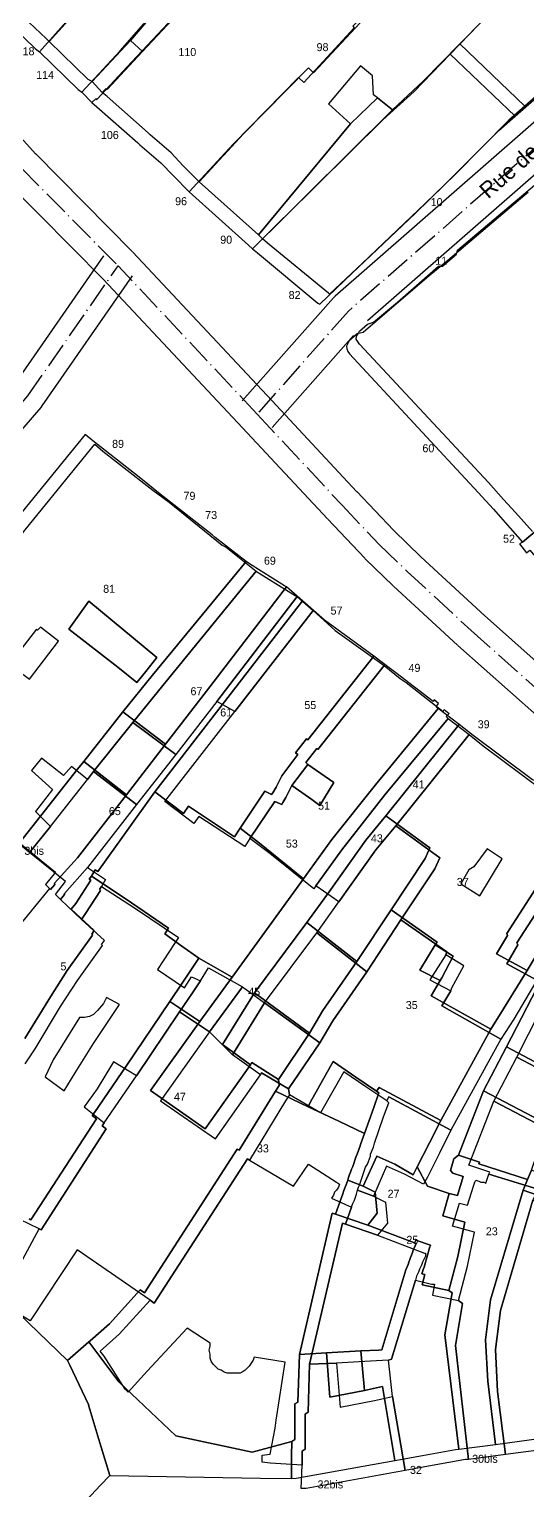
# Model space of a CAD drawing. Header units: metres. Extents: x 1927837 to 1928448, y 4266568 to 4267119.
# Drawn here: x 1927973 to 1928022.8, y 4266736.4 to 4266882.5 of the extents above; entities that cross this region are included whole.
import ezdxf
from ezdxf.enums import TextEntityAlignment as Align

# ---------------------------------------------------------------- set-up
doc = ezdxf.new("R2010")
doc.units = ezdxf.units.M
doc.linetypes.add('DASHDOT', pattern=[3.556, 2.54, -0.508, 0, -0.508])
for name, color, linetype in [('BAT_BATI', 8, 'CONTINUOUS'), ('CAD_LIMITE', 94, 'CONTINUOUS'), ('TXT_ADRESSE', 8, 'CONTINUOUS'), ('TXT_VOIE', 7, 'CONTINUOUS'), ('VOI_AXE', 1, 'DASHDOT'), ('VOI_BORDURE', 7, 'CONTINUOUS')]:
    doc.layers.add(name, color=color, linetype=linetype)

msp = doc.modelspace()

# ---------------------------------------------------------------- linework, layer by layer
at = {"layer": 'BAT_BATI'}
for points in [[(1927974.68, 4266881.61), (1927971.28, 4266884.82), (1927970.68, 4266885.32), (1927975.49, 4266890.62), (1927978.69, 4266894.02), (1927983.6, 4266899.92), (1927985.41, 4266902.42), (1927987.51, 4266905.02), (1927991.81, 4266901.21), (1927991.21, 4266900.21), (1927989.91, 4266898.31), (1927982.99, 4266890.21), (1927974.98, 4266881.31)], [(1927978.88, 4266877.5), (1927974.98, 4266881.31), (1927982.99, 4266890.21), (1927989.91, 4266898.31), (1927991.21, 4266900.21), (1927996.51, 4266895.8), (1927995.81, 4266895.1), (1927990.3, 4266889.1), (1927985.39, 4266884.1), (1927983.09, 4266881.4), (1927979.28, 4266877.3)], [(1928016.01, 4266881.07), (1928020.82, 4266885.97), (1928020.42, 4266886.37), (1928021.22, 4266887.47), (1928021.52, 4266887.67), (1928021.72, 4266887.97), (1928022.02, 4266888.07), (1928022.22, 4266888.17), (1928022.52, 4266888.27), (1928021.32, 4266890.17), (1928021.02, 4266890.57), (1928019.42, 4266892.58), (1928024.73, 4266896.27), (1928034.03, 4266884.36), (1928032.43, 4266883.26), (1928029.92, 4266881.26), (1928029.22, 4266880.76), (1928022.51, 4266874.86)], [(1928016.22, 4266890.48), (1928020.42, 4266886.37), (1928020.82, 4266885.97), (1928016.01, 4266881.07), (1928012.4, 4266877.37), (1928009.3, 4266874.47), (1928007.8, 4266875.68), (1928007.4, 4266875.98), (1928007.3, 4266877.88), (1928006.1, 4266878.88), (1928002.9, 4266875.08), (1928005.09, 4266873.08), (1927995.88, 4266861.98), (1927989.98, 4266867.29), (1927994.39, 4266872.09), (1928000.9, 4266878.68), (1928001.4, 4266878.18), (1928006.51, 4266883.68), (1928006.31, 4266883.88), (1928006.81, 4266884.28), (1928007.01, 4266884.58), (1928009.21, 4266886.98), (1928011.82, 4266889.48), (1928014.22, 4266892.38)], [(1927979.28, 4266877.3), (1927983.09, 4266881.4), (1927984.29, 4266880.3), (1927980.78, 4266876.5), (1927980.68, 4266876.6), (1927980.28, 4266876.2)], [(1928002.88, 4266856.16), (1927996.78, 4266861.17), (1927996.28, 4266861.58), (1928009.3, 4266874.47), (1928012.4, 4266877.37), (1928016.01, 4266881.07), (1928022.51, 4266874.86), (1928020.91, 4266873.46), (1928015.5, 4266867.96), (1928012.59, 4266865.16), (1928006.28, 4266859.16), (1928002.98, 4266856.06)], [(1928005.09, 4266873.08), (1928007.8, 4266875.68), (1928009.3, 4266874.47), (1927996.28, 4266861.58), (1927995.88, 4266861.98)], [(1927995.95, 4266828.15), (1927999.55, 4266825.94), (1927999.75, 4266825.84), (1927991.73, 4266815.34), (1927987.62, 4266810.04), (1927983.32, 4266813.25), (1927986.33, 4266816.95), (1927995.65, 4266828.35)], [(1927985.73, 4266819.75), (1927978.93, 4266825.36), (1927976.93, 4266822.56), (1927981.83, 4266818.76), (1927983.73, 4266817.25), (1927984.63, 4266818.35)], [(1927985.73, 4266819.75), (1927984.63, 4266818.35), (1927983.73, 4266817.25), (1927981.83, 4266818.76), (1927976.93, 4266822.56), (1927978.93, 4266825.36)], [(1928001.35, 4266824.44), (1927993.53, 4266814.34), (1927991.73, 4266815.34), (1927999.75, 4266825.84)], [(1928003.55, 4266822.44), (1928008.45, 4266818.93), (1928001.83, 4266810.53), (1928001.73, 4266810.63), (1928000.63, 4266809.23), (1928000.83, 4266809.03), (1927999.23, 4266806.93), (1927998.63, 4266805.73), (1927998.33, 4266805.23), (1927998.23, 4266805.03), (1927997.53, 4266805.33), (1927995.02, 4266801.63), (1927994.52, 4266800.83), (1927989.92, 4266803.84), (1927989.42, 4266803.14), (1927986.52, 4266805.34), (1927993.53, 4266814.34), (1928001.35, 4266824.44)], [(1927973.02, 4266817.56), (1927975.92, 4266821.36), (1927974.12, 4266822.77), (1927973.82, 4266822.47), (1927973.72, 4266822.57), (1927971.02, 4266819.07)], [(1928010.05, 4266817.63), (1928010.65, 4266817.23), (1928014.35, 4266814.32), (1928014.45, 4266814.52), (1928014.95, 4266814.12), (1928014.65, 4266813.82), (1928014.85, 4266813.62), (1928008.53, 4266806.02), (1928004.23, 4266800.52), (1928001.62, 4266796.92), (1928001.42, 4266796.62), (1927997.02, 4266800.13), (1927995.02, 4266801.63), (1927997.53, 4266805.33), (1927998.23, 4266805.03), (1927998.33, 4266805.23), (1927998.63, 4266805.73), (1927999.23, 4266806.93), (1928001.23, 4266805.53), (1928002.03, 4266804.93), (1928003.43, 4266807.23), (1928000.83, 4266809.03), (1928000.63, 4266809.23), (1928001.73, 4266810.63), (1928001.83, 4266810.53), (1928008.45, 4266818.93)], [(1927987.62, 4266810.04), (1927983.71, 4266805.04), (1927979.41, 4266808.35), (1927983.32, 4266813.25)], [(1928016.95, 4266812.02), (1928009.63, 4266802.92), (1928007.63, 4266800.52), (1928003.92, 4266795.32), (1928001.62, 4266796.92), (1928004.23, 4266800.52), (1928008.53, 4266806.02), (1928014.85, 4266813.62)], [(1928016.42, 4266788.9), (1928014.62, 4266790), (1928014.72, 4266790.3), (1928010.12, 4266793.51), (1928013.53, 4266798.61), (1928014.03, 4266799.71), (1928009.63, 4266802.92), (1928016.95, 4266812.02), (1928018.35, 4266810.91), (1928024.25, 4266806.51), (1928024.65, 4266806.41), (1928026.35, 4266804.9), (1928026.75, 4266804.7), (1928029.35, 4266803), (1928021.73, 4266791.2), (1928021.83, 4266791), (1928020.73, 4266789.1), (1928023.73, 4266787.49), (1928021.42, 4266783.59), (1928020.12, 4266781.59), (1928014.22, 4266784.9), (1928015.12, 4266786.4), (1928015.22, 4266786.7)], [(1928003.43, 4266807.23), (1928002.03, 4266804.93), (1928001.23, 4266805.53), (1927999.23, 4266806.93), (1928000.83, 4266809.03)], [(1927983.71, 4266805.04), (1927978.8, 4266798.74), (1927976.5, 4266796.14), (1927976.5, 4266796.04), (1927976.1, 4266795.54), (1927976, 4266795.64), (1927975.6, 4266796.04), (1927976.6, 4266797.34), (1927973, 4266800.25), (1927975.11, 4266802.85), (1927978.81, 4266807.55), (1927979.41, 4266808.35)], [(1928014.03, 4266799.71), (1928013.53, 4266798.61), (1928010.12, 4266793.51), (1928006.72, 4266788.31), (1928001.72, 4266792.22), (1928003.92, 4266795.32), (1928007.63, 4266800.52), (1928009.63, 4266802.92)], [(1928020.24, 4266799.6), (1928018.74, 4266800.61), (1928017.43, 4266798.81), (1928016.93, 4266798.51), (1928016.13, 4266797.11), (1928018.03, 4266795.9)], [(1927978.8, 4266798.74), (1927980.6, 4266797.54), (1927980.2, 4266796.84), (1927980, 4266796.54), (1927980.1, 4266796.44), (1927978.6, 4266794.14), (1927978.2, 4266793.54), (1927976.1, 4266795.54), (1927976.5, 4266796.04), (1927976.5, 4266796.14)], [(1928014.72, 4266790.3), (1928014.62, 4266790), (1928013.02, 4266787.5), (1928015.12, 4266786.4), (1928014.22, 4266784.9), (1928020.12, 4266781.59), (1928015.11, 4266772.49), (1928008.91, 4266775.8), (1928008.71, 4266775.4), (1928006.61, 4266776.8), (1928004.41, 4266778.3), (1928002.1, 4266774.2), (1927999, 4266776.01), (1927998.9, 4266776.61), (1928002.01, 4266781.21), (1928003.31, 4266783.41), (1928006.72, 4266788.31), (1928010.12, 4266793.51)], [(1928006.72, 4266788.31), (1928003.31, 4266783.41), (1928002.01, 4266781.21), (1927996.51, 4266785.22), (1928001.72, 4266792.22)], [(1927994.31, 4266786.82), (1927991, 4266782.32), (1927988, 4266784.32), (1927989.3, 4266786.22), (1927990.1, 4266787.42), (1927990.9, 4266788.72)], [(1927996.51, 4266785.22), (1927993.3, 4266780.01), (1927991, 4266782.32), (1927994.31, 4266786.82)], [(1927981.99, 4266785.03), (1927980.69, 4266785.73), (1927980.39, 4266785.13), (1927979.79, 4266784.43), (1927979.39, 4266784.03), (1927978.99, 4266783.83), (1927978.49, 4266783.73), (1927977.99, 4266783.73), (1927975.38, 4266779.53), (1927974.58, 4266777.83), (1927976.48, 4266776.43), (1927977.58, 4266778.23), (1927979.39, 4266781.13)], [(1927991, 4266782.32), (1927986.09, 4266775.42), (1927991.59, 4266771.61), (1927996.1, 4266778.01), (1927996.2, 4266778.21), (1927998.9, 4266776.61), (1927999, 4266776.01), (1927998.6, 4266775.41), (1927994.99, 4266769.5), (1927994.79, 4266769.61), (1927985.47, 4266755.2), (1927985.07, 4266755.5), (1927977.77, 4266760.51), (1927973.06, 4266753.41), (1927971.76, 4266754.22), (1927969.96, 4266755.22), (1927971.86, 4266758.72), (1927973.97, 4266762.62), (1927974.17, 4266762.52), (1927980.68, 4266772.62), (1927980.28, 4266772.92), (1927980.48, 4266773.22), (1927983.69, 4266777.92), (1927988, 4266784.32)], [(1928002.01, 4266781.21), (1927998.9, 4266776.61), (1927996.2, 4266778.21), (1927996.1, 4266778.01), (1927993.3, 4266780.01), (1927996.51, 4266785.22)], [(1928027.42, 4266776.78), (1928025.72, 4266772.08), (1928019.41, 4266775.39), (1928021.72, 4266779.79)], [(1928015.11, 4266772.49), (1928014, 4266770.19), (1928012.8, 4266767.79), (1928012.4, 4266767.09), (1928010.5, 4266768.09), (1928008.7, 4266768.89), (1928007.4, 4266765.89), (1928005.8, 4266766.49), (1928005.9, 4266766.79), (1928006, 4266766.99), (1928006.3, 4266767.89), (1928006.4, 4266768.19), (1928006.5, 4266768.49), (1928006.6, 4266768.79), (1928006.8, 4266769.09), (1928007.1, 4266769.89), (1928007.1, 4266770.09), (1928007.4, 4266770.79), (1928007.5, 4266771.19), (1928008.4, 4266773.8), (1928008.91, 4266775.2), (1928008.71, 4266775.4), (1928008.91, 4266775.8)], [(1928025.72, 4266772.08), (1928024.21, 4266767.48), (1928023.81, 4266766.58), (1928018.91, 4266768.08), (1928019.01, 4266768.28), (1928016.91, 4266768.98), (1928019.41, 4266775.39)], [(1927994.99, 4266769.5), (1927999.39, 4266766.9), (1928000.89, 4266769.1), (1928003.69, 4266767.3), (1928003.99, 4266767.09), (1928003.89, 4266766.79), (1928003.69, 4266766.49), (1928003.49, 4266766.29), (1928003.39, 4266765.99), (1928003.19, 4266765.69), (1928005.19, 4266764.79), (1928004.59, 4266763.09), (1928004.29, 4266763.19), (1928000.98, 4266749.08), (1928000.87, 4266744.28), (1928000.57, 4266744.08), (1928000.57, 4266740.58), (1928000.27, 4266740.38), (1928000.26, 4266738.98), (1927997.06, 4266739.18), (1927996.26, 4266739.28), (1927996.26, 4266739.98), (1927997.06, 4266740.08), (1927997.57, 4266742.68), (1927997.67, 4266743.48), (1927998.57, 4266749.29), (1927995.47, 4266749.79), (1927995.37, 4266749.49), (1927995.17, 4266749.19), (1927994.97, 4266748.89), (1927994.77, 4266748.69), (1927994.57, 4266748.49), (1927994.27, 4266748.29), (1927994.07, 4266748.19), (1927993.77, 4266748.19), (1927993.57, 4266748.19), (1927993.17, 4266748.19), (1927992.77, 4266748.19), (1927992.47, 4266748.29), (1927992.17, 4266748.49), (1927991.87, 4266748.59), (1927991.57, 4266748.89), (1927991.37, 4266749.09), (1927991.17, 4266749.39), (1927991.07, 4266749.69), (1927991.07, 4266750.09), (1927990.97, 4266750.49), (1927991.07, 4266750.89), (1927991.07, 4266751.19), (1927988.77, 4266752.7), (1927984.76, 4266748.4), (1927982.86, 4266746.3), (1927982.56, 4266746.6), (1927980.46, 4266749.9), (1927980.06, 4266750.4), (1927981.96, 4266752.1), (1927985.07, 4266755.5), (1927985.47, 4266755.2), (1927994.79, 4266769.61)], [(1928017.91, 4266767.38), (1928018.11, 4266767.28), (1928018.41, 4266767.28), (1928018.61, 4266767.18), (1928018.91, 4266768.08), (1928023.81, 4266766.58), (1928023.31, 4266765.48), (1928020.09, 4266754.47), (1928019.59, 4266750.57), (1928019.79, 4266746.36), (1928020.58, 4266740.06), (1928016.88, 4266739.56), (1928015.59, 4266750.97), (1928016.29, 4266755.17), (1928015.89, 4266755.47), (1928016.8, 4266758.88), (1928017.5, 4266762.28), (1928015.3, 4266762.88), (1928016, 4266765.18), (1928016.8, 4266764.98), (1928017.4, 4266766.88), (1928017.51, 4266767.28), (1928017.61, 4266767.48)], [(1928007.4, 4266765.89), (1928008.6, 4266765.29), (1928008.79, 4266763.19), (1928007.79, 4266761.99), (1928004.59, 4266763.09), (1928005.19, 4266764.79), (1928005.29, 4266765.09), (1928005.49, 4266765.49), (1928005.59, 4266765.79), (1928005.69, 4266766.09), (1928005.8, 4266766.49)], [(1928026.21, 4266764.47), (1928029.71, 4266763.27), (1928030.61, 4266762.97), (1928032.21, 4266762.16), (1928032.91, 4266763.56), (1928032.41, 4266763.87), (1928032.71, 4266764.47), (1928033.61, 4266764.16), (1928035.22, 4266763.36), (1928027.9, 4266751.16), (1928028.3, 4266751.06), (1928027.79, 4266746.96), (1928027.99, 4266743.25), (1928028.19, 4266741.15), (1928026.49, 4266740.95), (1928025.19, 4266740.65), (1928020.58, 4266740.06), (1928019.79, 4266746.36), (1928019.59, 4266750.57), (1928020.09, 4266754.47), (1928023.31, 4266765.48)], [(1928004.59, 4266763.09), (1928007.79, 4266761.99), (1928012.49, 4266760.18), (1928012.59, 4266760.18), (1928012.59, 4266759.88), (1928012.49, 4266759.68), (1928012.39, 4266759.48), (1928012.29, 4266759.28), (1928012.19, 4266758.98), (1928012.09, 4266758.78), (1928011.99, 4266758.58), (1928011.89, 4266758.28), (1928011.79, 4266758.08), (1928011.69, 4266757.88), (1928011.59, 4266757.48), (1928009.18, 4266749.58), (1928008.88, 4266749.48), (1928007.08, 4266749.38), (1928003.68, 4266749.18), (1928000.98, 4266749.08), (1928004.29, 4266763.19)], [(1928013.19, 4266757.08), (1928013.49, 4266757.08), (1928013.29, 4266755.98), (1928015.89, 4266755.47), (1928016.29, 4266755.17), (1928015.59, 4266750.97), (1928016.88, 4266739.56), (1928016.58, 4266739.56), (1928013.27, 4266738.96), (1928010.57, 4266738.47), (1928009.28, 4266745.87), (1928008.88, 4266749.48), (1928009.18, 4266749.58), (1928011.59, 4266757.48)], [(1928003.68, 4266749.18), (1928004.07, 4266744.78), (1928007.48, 4266745.47), (1928009.28, 4266745.87), (1928010.57, 4266738.47), (1928000.66, 4266736.67), (1928000.16, 4266736.67), (1928000.26, 4266738.98), (1928000.27, 4266740.38), (1928000.57, 4266740.58), (1928000.57, 4266744.08), (1928000.87, 4266744.28), (1928000.98, 4266749.08)]]:
    msp.add_lwpolyline(points, close=True, dxfattribs=at)
for points in [[(1928006.51, 4266883.68), (1928001.4, 4266878.18), (1928000.9, 4266878.68), (1927994.39, 4266872.09), (1927989.98, 4266867.29), (1927988.38, 4266868.89), (1927987.18, 4266870.19), (1927985.08, 4266871.99), (1927984.88, 4266872.19), (1927980.78, 4266875.8), (1927980.28, 4266876.2), (1927980.68, 4266876.6), (1927980.78, 4266876.5), (1927984.29, 4266880.3), (1927998.71, 4266895.7)], [(1928023.27, 4266832.33), (1928021.57, 4266834.23), (1928020.37, 4266835.53), (1928018.87, 4266837.24), (1928005.98, 4266851.06), (1928005.78, 4266851.36), (1928005.67, 4266851.56), (1928005.68, 4266851.86), (1928005.88, 4266852.16), (1928005.98, 4266852.36), (1928006.78, 4266853.06), (1928007.38, 4266853.26), (1928009.78, 4266855.26), (1928013.89, 4266858.86), (1928014.29, 4266858.86), (1928015.69, 4266860.06), (1928015.79, 4266860.46), (1928023.5, 4266866.95)], [(1927964.72, 4266822.87), (1927979.54, 4266841.07), (1927980.35, 4266840.37), (1927984.45, 4266837.17), (1927985.34, 4266836.47), (1927986.95, 4266835.26), (1927992.25, 4266830.95), (1927992.65, 4266830.75), (1927995.65, 4266828.35), (1927986.33, 4266816.95), (1927983.32, 4266813.25), (1927979.41, 4266808.35), (1927978.81, 4266807.55), (1927977.21, 4266808.85), (1927976.41, 4266807.95), (1927974.21, 4266809.66), (1927973.21, 4266808.45), (1927975.31, 4266806.55), (1927973.61, 4266804.35), (1927975.11, 4266802.85), (1927973, 4266800.25), (1927962.2, 4266808.97)], [(1928023.73, 4266787.49), (1928020.73, 4266789.1), (1928021.83, 4266791), (1928021.73, 4266791.2), (1928029.35, 4266803)], [(1927972.58, 4266779.13), (1927973.58, 4266780.63), (1927976.09, 4266784.83), (1927977.79, 4266787.43), (1927980.3, 4266790.93), (1927980.2, 4266791.04), (1927980.5, 4266791.44), (1927978.2, 4266793.54), (1927978.6, 4266794.14), (1927980.1, 4266796.44), (1927980, 4266796.54), (1927980.2, 4266796.84), (1927983.6, 4266794.63), (1927987.91, 4266791.73), (1927987.5, 4266791.13), (1927985.8, 4266788.53), (1927988.5, 4266786.72), (1927989.2, 4266787.82), (1927990.1, 4266787.42), (1927989.3, 4266786.22), (1927988, 4266784.32), (1927983.69, 4266777.92), (1927981.39, 4266779.32), (1927979.78, 4266776.62), (1927978.48, 4266774.82), (1927980.48, 4266773.22), (1927980.28, 4266772.92), (1927980.68, 4266772.62), (1927974.17, 4266762.52), (1927973.97, 4266762.62), (1927971.07, 4266764.02)], [(1928027.42, 4266776.78), (1928021.72, 4266779.79), (1928025.23, 4266786.69)]]:
    msp.add_lwpolyline(points, dxfattribs=at)
at = {"layer": 'CAD_LIMITE'}
for points in [[(1928006.4, 4266916.52), (1928004.75, 4266914.64), (1928003.07, 4266912.58), (1928005.21, 4266910.73), (1928004.36, 4266909.63), (1928006.16, 4266908.13), (1927995.48, 4266894.83), (1927994.78, 4266894.06), (1927989.25, 4266888.08), (1927984.42, 4266883.08), (1927982.06, 4266880.39), (1927978.23, 4266876.26), (1927979.24, 4266875.2), (1927979.65, 4266875.59), (1927979.75, 4266875.5), (1927983.24, 4266879.29), (1927997.66, 4266894.66), (1928003.63, 4266900.62), (1928005.75, 4266903.05), (1928006.6, 4266904.09), (1928010.02, 4266908.4), (1928012.18, 4266911.17), (1928006.4, 4266916.52)], [(1927969.63, 4266884.3), (1927970.26, 4266883.8), (1927973.62, 4266880.59), (1927973.99, 4266880.28), (1927981.94, 4266889.24), (1927988.94, 4266897.27), (1927990.2, 4266899.21), (1927990.84, 4266900.19), (1927986.48, 4266903.99), (1927984.4, 4266901.39), (1927982.56, 4266898.88), (1927977.64, 4266893.01), (1927974.47, 4266889.6), (1927969.63, 4266884.3)], [(1927990.2, 4266899.21), (1927988.94, 4266897.27), (1927981.94, 4266889.24), (1927973.99, 4266880.28), (1927977.88, 4266876.52), (1927978.23, 4266876.26), (1927982.06, 4266880.39), (1927984.42, 4266883.08), (1927989.25, 4266888.08), (1927994.78, 4266894.06), (1927995.48, 4266894.83), (1927990.2, 4266899.21)], [(1928023.72, 4266895.26), (1928018.39, 4266891.6), (1928015.18, 4266889.49), (1928019.41, 4266885.35), (1928019.79, 4266884.93), (1928015.04, 4266880.05), (1928021.55, 4266873.86), (1928028.26, 4266879.73), (1928028.92, 4266880.28), (1928031.44, 4266882.22), (1928032.97, 4266883.35), (1928023.72, 4266895.26)], [(1927997.66, 4266894.66), (1927983.24, 4266879.29), (1927979.75, 4266875.5), (1927979.65, 4266875.59), (1927979.24, 4266875.2)], [(1928006.01, 4266883.57), (1928005.81, 4266883.31), (1928005.59, 4266883.1), (1928005.33, 4266882.84), (1928005.46, 4266882.68), (1928000.42, 4266877.23), (1927999.88, 4266877.72), (1927993.38, 4266871.06), (1927988.98, 4266866.27), (1927994.89, 4266860.94), (1927995.28, 4266860.59), (1928008.34, 4266873.47), (1928011.44, 4266876.32), (1928015.04, 4266880.05), (1928019.79, 4266884.93), (1928019.41, 4266885.35), (1928015.18, 4266889.49), (1928013.26, 4266891.34), (1928010.77, 4266888.52), (1928008.2, 4266885.99), (1928006.01, 4266883.57)], [(1927979.24, 4266875.2), (1927979.73, 4266874.78), (1927983.82, 4266871.19), (1927984.03, 4266871), (1927986.12, 4266869.18), (1927987.4, 4266867.87), (1927988.98, 4266866.27), (1927993.38, 4266871.06), (1927999.88, 4266877.72), (1928000.42, 4266877.23), (1928005.46, 4266882.68)], [(1928015.04, 4266880.05), (1928011.44, 4266876.32), (1928008.34, 4266873.47), (1927995.28, 4266860.59), (1927995.78, 4266860.18), (1928001.84, 4266855.16), (1928002.01, 4266855.05), (1928005.27, 4266858.14), (1928011.56, 4266864.12), (1928014.5, 4266867), (1928019.92, 4266872.42), (1928021.55, 4266873.86), (1928015.04, 4266880.05)], [(1928022.84, 4266866.23), (1928022.53, 4266865.94), (1928014.81, 4266859.42), (1928012.93, 4266857.85), (1928008.74, 4266854.25), (1928006.37, 4266852.21), (1928005.75, 4266852.08), (1928004.94, 4266851.36), (1928004.86, 4266851.2), (1928004.7, 4266850.87), (1928004.71, 4266850.58), (1928004.81, 4266850.32), (1928004.98, 4266850.08), (1928017.86, 4266836.24), (1928019.38, 4266834.55), (1928020.56, 4266833.24), (1928022.3, 4266831.28), (1928038.05, 4266844.52)], [(1928041.78, 4266846.34), (1928042.63, 4266845.3), (1928041.05, 4266844.11), (1928040.82, 4266844.4), (1928039.12, 4266843.23), (1928038.05, 4266844.52), (1928022.3, 4266831.28), (1928021.98, 4266831.09), (1928022.68, 4266830.21), (1928023.01, 4266830.47), (1928029.71, 4266822.57), (1928029.41, 4266822.21), (1928029.9, 4266821.6), (1928030.3, 4266821.93), (1928035.61, 4266826.83), (1928044.2, 4266834.78), (1928044.04, 4266835.63), (1928046.36, 4266837.66), (1928048.63, 4266839.35), (1928048.56, 4266839.47), (1928050.08, 4266840.81), (1928046.11, 4266846.18), (1928044.45, 4266848.39), (1928041.78, 4266846.34)], [(1927978.42, 4266809.33), (1927982.32, 4266814.29), (1927985.31, 4266817.96), (1927994.65, 4266829.33), (1927991.58, 4266831.74), (1927991.28, 4266831.99), (1927985.91, 4266836.21), (1927984.3, 4266837.5), (1927983.49, 4266838.13), (1927979.32, 4266841.4), (1927978.56, 4266842.02), (1927963.73, 4266823.86)], [(1927986.6, 4266811.06), (1927990.7, 4266816.38), (1927998.71, 4266826.8), (1927998.51, 4266826.91), (1927994.98, 4266829.11), (1927994.65, 4266829.33), (1927985.31, 4266817.96), (1927982.32, 4266814.29), (1927986.6, 4266811.06)], [(1927972.54, 4266781.64), (1927975.12, 4266785.8), (1927976.76, 4266788.45), (1927979.31, 4266791.97), (1927979.22, 4266792.08), (1927979.48, 4266792.44), (1927977.16, 4266794.57), (1927977.63, 4266795.13), (1927979.13, 4266797.46), (1927978.98, 4266797.56), (1927979.2, 4266797.88), (1927979.57, 4266798.5), (1927979.84, 4266798.33), (1927985.54, 4266806.32), (1927992.5, 4266815.31), (1928000.29, 4266825.4), (1927998.71, 4266826.8), (1927990.7, 4266816.38), (1927986.6, 4266811.06), (1927982.69, 4266806.01), (1927977.82, 4266799.72), (1927975.5, 4266797.17), (1927975.54, 4266797.05), (1927975.12, 4266796.53), (1927975, 4266796.65)], [(1928000.29, 4266825.4), (1927992.5, 4266815.31), (1927985.54, 4266806.32), (1927988.4, 4266804.15), (1927988.91, 4266804.86), (1927993.51, 4266801.82), (1927994.06, 4266802.67), (1927996.54, 4266806.37), (1927997.21, 4266806.03), (1927997.32, 4266806.22), (1927997.65, 4266806.78), (1927998.23, 4266807.89), (1927999.83, 4266810.04), (1927999.61, 4266810.19), (1928000.68, 4266811.6), (1928000.83, 4266811.51), (1928007.42, 4266819.88), (1928002.49, 4266823.45), (1928000.29, 4266825.4)], [(1928000.4, 4266797.62), (1928000.64, 4266797.95), (1928003.23, 4266801.54), (1928007.58, 4266806.99), (1928013.85, 4266814.64), (1928013.64, 4266814.79), (1928013.89, 4266815.14), (1928013.45, 4266815.49), (1928013.34, 4266815.35), (1928009.62, 4266818.2), (1928009.09, 4266818.6), (1928007.42, 4266819.88), (1928000.83, 4266811.51), (1928000.68, 4266811.6), (1927999.61, 4266810.19), (1927999.83, 4266810.04), (1927998.23, 4266807.89), (1927997.65, 4266806.78), (1927997.32, 4266806.22), (1927997.21, 4266806.03), (1927996.54, 4266806.37), (1927994.06, 4266802.67), (1927995.99, 4266801.17), (1928000.4, 4266797.62)], [(1927993.25, 4266787.79), (1927990.04, 4266783.34), (1927985.09, 4266776.45), (1927990.56, 4266772.61), (1927995.08, 4266779.03), (1927992.31, 4266781.03), (1927995.5, 4266786.21), (1928000.74, 4266793.23), (1928002.95, 4266796.32), (1928006.62, 4266801.48), (1928008.63, 4266803.91), (1928015.95, 4266813.03), (1928013.85, 4266814.64), (1928007.58, 4266806.99), (1928003.23, 4266801.54), (1928000.64, 4266797.95), (1928000.4, 4266797.62), (1927993.25, 4266787.79)], [(1927982.69, 4266806.01), (1927986.6, 4266811.06), (1927982.32, 4266814.29), (1927978.42, 4266809.33), (1927982.69, 4266806.01)], [(1928008.63, 4266803.91), (1928013.02, 4266800.7), (1928012.57, 4266799.64), (1928009.17, 4266794.51), (1928013.74, 4266791.29), (1928013.57, 4266791.02), (1928015.37, 4266789.87), (1928014.22, 4266787.7), (1928014.07, 4266787.43), (1928013.17, 4266785.91), (1928019.11, 4266782.59), (1928020.37, 4266784.62), (1928022.76, 4266788.46), (1928019.69, 4266790.12), (1928020.79, 4266791.95), (1928020.73, 4266792.15), (1928028.37, 4266804.03), (1928025.78, 4266805.69), (1928025.36, 4266805.95), (1928023.64, 4266807.36), (1928023.27, 4266807.5), (1928017.36, 4266811.94), (1928015.95, 4266813.03), (1928008.63, 4266803.91)], [(1927975, 4266796.65), (1927975.12, 4266796.53), (1927975.54, 4266797.05), (1927975.5, 4266797.17), (1927977.82, 4266799.72), (1927982.69, 4266806.01), (1927978.42, 4266809.33), (1927977.81, 4266808.57), (1927974.11, 4266803.86), (1927972.01, 4266801.21), (1927975.62, 4266798.29), (1927974.6, 4266797.04), (1927975, 4266796.65)], [(1927972.01, 4266801.21), (1927974.11, 4266803.86), (1927977.81, 4266808.57), (1927978.42, 4266809.33)], [(1927985.54, 4266806.32), (1927979.84, 4266798.33), (1927979.57, 4266798.5), (1927979.2, 4266797.88), (1927982.58, 4266795.65), (1927986.91, 4266792.69), (1927986.52, 4266792.1), (1927988.24, 4266790.87), (1927989.94, 4266789.68), (1927993.25, 4266787.79), (1928000.4, 4266797.62), (1927995.99, 4266801.17), (1927994.06, 4266802.67), (1927993.51, 4266801.82), (1927988.91, 4266804.86), (1927988.4, 4266804.15), (1927985.54, 4266806.32)], [(1928000.74, 4266793.23), (1928005.72, 4266789.35), (1928009.17, 4266794.51), (1928012.57, 4266799.64), (1928013.02, 4266800.7), (1928008.63, 4266803.91), (1928006.62, 4266801.48), (1928002.95, 4266796.32), (1928000.74, 4266793.23)], [(1928028.37, 4266804.03), (1928020.73, 4266792.15), (1928020.79, 4266791.95), (1928019.69, 4266790.12), (1928022.76, 4266788.46)], [(1927972.96, 4266763.61), (1927973.15, 4266763.52), (1927979.71, 4266773.6), (1927979.26, 4266773.95), (1927979.49, 4266774.25), (1927982.67, 4266778.88), (1927987.03, 4266785.34), (1927988.27, 4266787.19), (1927989.06, 4266788.37), (1927989.94, 4266789.68), (1927988.24, 4266790.87), (1927986.52, 4266792.1), (1927986.91, 4266792.69), (1927982.58, 4266795.65), (1927979.2, 4266797.88), (1927978.98, 4266797.56), (1927979.13, 4266797.46), (1927977.63, 4266795.13), (1927977.16, 4266794.57), (1927979.48, 4266792.44), (1927979.22, 4266792.08), (1927979.31, 4266791.97), (1927976.76, 4266788.45), (1927975.12, 4266785.8), (1927972.54, 4266781.64)], [(1927975, 4266796.65), (1927967.21, 4266787.16)], [(1928013.57, 4266791.02), (1928013.74, 4266791.29), (1928009.17, 4266794.51), (1928005.72, 4266789.35), (1928002.34, 4266784.43), (1928000.98, 4266782.17), (1927997.9, 4266777.55), (1927997.97, 4266776.96), (1927997.59, 4266776.38), (1928000.86, 4266774.83), (1928001.07, 4266775.24), (1928003.35, 4266779.34), (1928005.64, 4266777.79), (1928007.69, 4266776.39), (1928007.95, 4266776.75), (1928014.13, 4266773.44), (1928019.11, 4266782.59), (1928013.17, 4266785.91), (1928014.07, 4266787.43), (1928012.02, 4266788.47), (1928013.57, 4266791.02)], [(1928014.97, 4266766.16), (1928015.79, 4266765.94), (1928016.36, 4266767.85), (1928015.33, 4266768.19), (1928015.1, 4266768.46), (1928015.41, 4266769.63), (1928015.89, 4266769.98), (1928018.38, 4266776.41), (1928020.69, 4266780.81), (1928024.23, 4266787.64), (1928025.99, 4266791.01), (1928026.44, 4266791.75), (1928027.81, 4266793.97), (1928026.49, 4266794.76), (1928024.72, 4266791.75), (1928022.76, 4266788.46), (1928020.37, 4266784.62), (1928019.11, 4266782.59), (1928014.13, 4266773.44), (1928012.98, 4266771.2), (1928011.77, 4266768.81), (1928012.79, 4266766.87), (1928014.97, 4266766.16)], [(1927995.5, 4266786.21), (1928000.98, 4266782.17), (1928002.34, 4266784.43), (1928005.72, 4266789.35), (1928000.74, 4266793.23), (1927995.5, 4266786.21)], [(1928022.76, 4266788.46), (1928024.72, 4266791.75)], [(1928013.57, 4266791.02), (1928012.02, 4266788.47), (1928014.07, 4266787.43), (1928014.22, 4266787.7), (1928015.37, 4266789.87), (1928013.57, 4266791.02)], [(1927989.94, 4266789.68), (1927989.06, 4266788.37), (1927988.27, 4266787.19), (1927987.03, 4266785.34), (1927990.04, 4266783.34), (1927993.25, 4266787.79), (1927989.94, 4266789.68)], [(1928024.23, 4266787.64), (1928020.69, 4266780.81), (1928026.4, 4266777.79)], [(1927990.04, 4266783.34), (1927987.03, 4266785.34), (1927982.67, 4266778.88), (1927979.49, 4266774.25), (1927979.26, 4266773.95), (1927979.71, 4266773.6), (1927973.15, 4266763.52), (1927972.96, 4266763.61)], [(1927995.08, 4266779.03), (1927995.24, 4266779.25), (1927997.9, 4266777.55), (1928000.98, 4266782.17), (1927995.5, 4266786.21), (1927992.31, 4266781.03), (1927995.08, 4266779.03)], [(1927971.95, 4266754.17), (1927976.79, 4266749.47), (1927978.95, 4266751.33), (1927979.07, 4266751.43), (1927981.01, 4266753.12), (1927984.08, 4266756.52), (1927984.51, 4266756.22), (1927993.76, 4266770.58), (1927993.95, 4266770.47), (1927997.59, 4266776.38), (1927997.97, 4266776.96), (1927997.9, 4266777.55), (1927995.24, 4266779.25), (1927995.08, 4266779.03), (1927990.56, 4266772.61), (1927985.09, 4266776.45), (1927990.04, 4266783.34)], [(1928020.69, 4266780.81), (1928018.38, 4266776.41), (1928024.76, 4266773.07), (1928026.4, 4266777.79), (1928020.69, 4266780.81)], [(1928000.86, 4266774.83), (1928003.93, 4266773.38), (1928006.5, 4266772.14), (1928007.43, 4266774.76), (1928007.94, 4266776.23), (1928007.69, 4266776.39), (1928005.64, 4266777.79), (1928003.35, 4266779.34), (1928001.07, 4266775.24), (1928000.86, 4266774.83)], [(1928006.37, 4266766.87), (1928007.74, 4266769.88), (1928009.52, 4266769.1), (1928011.37, 4266768.02), (1928011.77, 4266768.81), (1928012.98, 4266771.2), (1928014.13, 4266773.44), (1928007.95, 4266776.75), (1928007.69, 4266776.39), (1928007.94, 4266776.23), (1928007.43, 4266774.76), (1928006.5, 4266772.14), (1928006.37, 4266771.77), (1928006.1, 4266771.05), (1928006.05, 4266770.91), (1928005.75, 4266770.09), (1928005.64, 4266769.79), (1928005.54, 4266769.48), (1928005.41, 4266769.16), (1928005.31, 4266768.86), (1928005.2, 4266768.58), (1928005.1, 4266768.3), (1928005, 4266768.04), (1928004.9, 4266767.76), (1928004.81, 4266767.48), (1928006.37, 4266766.87)], [(1928003.58, 4266764.07), (1928004.2, 4266765.76), (1928004.32, 4266766.11), (1928004.44, 4266766.45), (1928004.56, 4266766.79), (1928004.69, 4266767.13), (1928004.81, 4266767.48), (1928004.9, 4266767.76), (1928005, 4266768.04), (1928005.1, 4266768.3), (1928005.2, 4266768.58), (1928005.31, 4266768.86), (1928005.41, 4266769.16), (1928005.54, 4266769.48), (1928005.64, 4266769.79), (1928005.75, 4266770.09), (1928006.05, 4266770.91), (1928006.1, 4266771.05), (1928006.37, 4266771.77), (1928006.5, 4266772.14), (1928003.93, 4266773.38), (1928000.86, 4266774.83), (1927997.59, 4266776.38), (1927993.95, 4266770.47), (1927993.76, 4266770.58), (1927984.51, 4266756.22), (1927984.08, 4266756.52), (1927981.01, 4266753.12), (1927979.07, 4266751.43), (1927978.95, 4266751.33), (1927981.95, 4266747.31), (1927987.63, 4266741.93), (1927995.27, 4266740.29), (1927999.22, 4266741.37), (1927999.53, 4266741.56), (1927999.54, 4266745.12), (1927999.83, 4266745.28), (1928000, 4266750.05), (1928003.26, 4266764.18), (1928003.58, 4266764.07)], [(1928022.78, 4266767.54), (1928023.17, 4266768.47), (1928024.76, 4266773.07), (1928018.38, 4266776.41), (1928015.89, 4266769.98), (1928017.97, 4266769.28), (1928017.93, 4266769.12), (1928022.78, 4266767.54)], [(1928006.37, 4266766.87), (1928007.57, 4266766.3), (1928007.75, 4266764.18), (1928006.82, 4266762.98), (1928011.48, 4266761.22), (1928011.61, 4266761.47), (1928013.09, 4266760.98), (1928013, 4266760.71), (1928012.93, 4266760.47), (1928012.87, 4266760.23), (1928012.8, 4266759.99), (1928012.72, 4266759.76), (1928012.65, 4266759.51), (1928012.59, 4266759.27), (1928012.52, 4266759.02), (1928012.45, 4266758.8), (1928012.36, 4266758.56), (1928012.29, 4266758.32), (1928012.23, 4266758.12), (1928012.51, 4266758.05), (1928012.25, 4266757.01), (1928014.92, 4266756.46), (1928015.83, 4266759.84), (1928016.52, 4266763.28), (1928014.33, 4266763.92), (1928014.97, 4266766.16), (1928012.79, 4266766.87), (1928011.77, 4266768.81), (1928011.37, 4266768.02), (1928009.52, 4266769.1), (1928007.74, 4266769.88), (1928006.37, 4266766.87)], [(1928022.34, 4266766.5), (1928022.78, 4266767.54), (1928017.93, 4266769.12), (1928017.97, 4266769.28), (1928015.89, 4266769.98), (1928015.41, 4266769.63), (1928015.1, 4266768.46), (1928015.33, 4266768.19), (1928016.36, 4266767.85), (1928015.79, 4266765.94), (1928014.97, 4266766.16), (1928014.33, 4266763.92), (1928016.52, 4266763.28), (1928015.83, 4266759.84), (1928014.92, 4266756.46), (1928015.27, 4266756.21), (1928014.53, 4266752.01), (1928015.91, 4266740.6), (1928019.59, 4266741.06), (1928018.83, 4266747.38), (1928018.59, 4266751.53), (1928019.1, 4266755.51), (1928022.34, 4266766.5)], [(1928025.84, 4266767.48), (1928023.17, 4266768.47), (1928022.78, 4266767.54), (1928022.34, 4266766.5), (1928025.23, 4266765.48), (1928025.84, 4266767.48)], [(1928006.37, 4266766.87), (1928004.81, 4266767.48), (1928004.69, 4266767.13), (1928004.56, 4266766.79), (1928004.44, 4266766.45), (1928004.32, 4266766.11), (1928004.2, 4266765.76), (1928003.58, 4266764.07), (1928006.82, 4266762.98), (1928007.75, 4266764.18), (1928007.57, 4266766.3), (1928006.37, 4266766.87)], [(1928025.23, 4266765.48), (1928022.34, 4266766.5), (1928019.1, 4266755.51), (1928018.59, 4266751.53), (1928018.83, 4266747.38), (1928019.59, 4266741.06), (1928024.15, 4266741.7), (1928025.47, 4266741.91), (1928027.19, 4266742.11), (1928027.01, 4266744.26), (1928026.77, 4266747.95), (1928027.27, 4266752.03), (1928026.88, 4266752.14), (1928034.23, 4266764.33), (1928032.65, 4266765.11), (1928031.72, 4266765.43), (1928031.42, 4266764.81), (1928031.88, 4266764.58), (1928031.18, 4266763.2), (1928029.57, 4266763.93), (1928028.71, 4266764.27), (1928025.23, 4266765.48)], [(1928006.82, 4266762.98), (1928003.58, 4266764.07), (1928003.26, 4266764.18), (1928000, 4266750.05), (1928002.69, 4266750.21), (1928006.12, 4266750.41), (1928007.88, 4266750.49), (1928008.22, 4266750.53), (1928010.61, 4266758.51), (1928010.74, 4266758.83), (1928010.84, 4266759.06), (1928010.92, 4266759.3), (1928011.01, 4266759.54), (1928011.09, 4266759.76), (1928011.19, 4266760), (1928011.29, 4266760.24), (1928011.37, 4266760.47), (1928011.46, 4266760.69), (1928011.56, 4266760.93), (1928011.64, 4266761.16), (1928011.48, 4266761.22), (1928006.82, 4266762.98)], [(1928011.48, 4266761.22), (1928011.64, 4266761.16), (1928011.56, 4266760.93), (1928011.46, 4266760.69), (1928011.37, 4266760.47), (1928011.29, 4266760.24), (1928011.19, 4266760), (1928011.09, 4266759.76), (1928011.01, 4266759.54), (1928010.92, 4266759.3), (1928010.84, 4266759.06), (1928010.74, 4266758.83), (1928010.61, 4266758.51), (1928008.22, 4266750.53), (1928007.88, 4266750.49), (1928006.12, 4266750.41), (1928006.49, 4266746.47), (1928008.28, 4266746.85), (1928009.53, 4266739.47), (1928012.3, 4266739.96), (1928015.59, 4266740.55), (1928015.91, 4266740.6), (1928014.53, 4266752.01), (1928015.27, 4266756.21), (1928014.92, 4266756.46), (1928012.25, 4266757.01), (1928012.51, 4266758.05), (1928012.23, 4266758.12), (1928012.29, 4266758.32), (1928012.36, 4266758.56), (1928012.45, 4266758.8), (1928012.52, 4266759.02), (1928012.59, 4266759.27), (1928012.65, 4266759.51), (1928012.72, 4266759.76), (1928012.8, 4266759.99), (1928012.87, 4266760.23), (1928012.93, 4266760.47), (1928013, 4266760.71), (1928013.09, 4266760.98), (1928011.61, 4266761.47), (1928011.48, 4266761.22)], [(1927970.74, 4266755.16), (1927970.01, 4266754.01), (1927964.55, 4266745.3), (1927963.66, 4266743.87), (1927960.45, 4266738.75), (1927966.26, 4266735.82), (1927963.18, 4266730.39), (1927968.71, 4266727.26), (1927970.18, 4266726.37), (1927980.11, 4266736.98), (1927981.02, 4266737.95), (1927980.03, 4266741.24), (1927978.94, 4266744.9), (1927978.89, 4266745.06), (1927977.04, 4266748.98), (1927976.79, 4266749.47), (1927971.95, 4266754.17), (1927972.04, 4266754.38), (1927970.74, 4266755.16)], [(1927976.79, 4266749.47), (1927977.04, 4266748.98), (1927978.89, 4266745.06), (1927978.94, 4266744.9), (1927980.03, 4266741.24), (1927981.02, 4266737.95), (1927984.85, 4266737.89), (1927996.09, 4266737.71), (1927999.19, 4266737.66), (1927999.21, 4266739.94), (1927999.22, 4266741.37), (1927995.27, 4266740.29), (1927987.63, 4266741.93), (1927981.95, 4266747.31), (1927978.95, 4266751.33), (1927976.79, 4266749.47)], [(1928006.49, 4266746.47), (1928006.12, 4266750.41), (1928002.69, 4266750.21), (1928003.04, 4266745.78), (1928006.49, 4266746.47)], [(1928000, 4266750.05), (1927999.83, 4266745.28), (1927999.54, 4266745.12), (1927999.53, 4266741.56), (1927999.22, 4266741.37), (1927999.21, 4266739.94), (1927999.19, 4266737.66), (1927999.66, 4266737.68), (1928009.53, 4266739.47), (1928008.28, 4266746.85), (1928006.49, 4266746.47), (1928003.04, 4266745.78), (1928002.69, 4266750.21), (1928000, 4266750.05)]]:
    msp.add_lwpolyline(points, dxfattribs=at)
at = {"layer": 'VOI_AXE'}
for points in [[(1928058.36, 4266897.44), (1928035.53, 4266881.15), (1928004.88, 4266854.36), (1927995.76, 4266844.06)], [(1927972.17, 4266868.7), (1927981.86, 4266858.89)], [(1927945.19, 4266815.89), (1927953.11, 4266823.09), (1927972.84, 4266845.88), (1927981.86, 4266858.89)], [(1927995.76, 4266844.06), (1927981.86, 4266858.89)], [(1927995.76, 4266844.06), (1928004.26, 4266834.95)], [(1928004.26, 4266834.95), (1928007.96, 4266831.04), (1928010.76, 4266828.34)], [(1928010.76, 4266828.34), (1928017.16, 4266822.42)], [(1928017.16, 4266822.42), (1928025.06, 4266815.41)]]:
    msp.add_lwpolyline(points, dxfattribs=at)
at = {"layer": 'VOI_BORDURE'}
for points in [[(1928057.17, 4266899.05), (1928034.36, 4266882.78), (1928034.21, 4266882.66), (1928003.56, 4266855.87), (1928003.38, 4266855.69), (1927994.26, 4266845.39)], [(1928059.52, 4266895.82), (1928036.77, 4266879.58), (1928006.79, 4266853.38)], [(1927970.19, 4266874.08), (1927970.92, 4266873.07), (1927973.65, 4266870.04)], [(1927973.59, 4266870.11), (1927983.29, 4266860.29)], [(1927970.74, 4266867.3), (1927980.44, 4266857.48)], [(1927944.02, 4266817.18), (1927951.85, 4266824.31), (1927971.46, 4266846.96), (1927980.43, 4266859.88)], [(1927997.22, 4266845.43), (1927983.32, 4266860.25)], [(1927946.37, 4266814.59), (1927954.29, 4266821.79), (1927954.43, 4266821.94), (1927974.17, 4266844.74), (1927974.28, 4266844.89), (1927983.3, 4266857.89)], [(1927994.3, 4266842.69), (1927980.4, 4266857.52)], [(1928005.38, 4266851.91), (1927997.26, 4266842.74)], [(1927997.22, 4266845.43), (1928005.72, 4266836.31)], [(1927994.3, 4266842.7), (1928002.8, 4266833.58)], [(1928005.71, 4266836.32), (1928009.38, 4266832.45), (1928012.15, 4266829.77)], [(1928002.81, 4266833.57), (1928006.51, 4266829.67), (1928006.57, 4266829.6), (1928009.37, 4266826.9)], [(1928012.11, 4266829.8), (1928018.51, 4266823.89)], [(1928009.4, 4266826.87), (1928015.8, 4266820.96)], [(1928018.48, 4266823.92), (1928026.38, 4266816.91)], [(1928015.83, 4266820.93), (1928023.73, 4266813.92)]]:
    msp.add_lwpolyline(points, dxfattribs=at)

# ---------------------------------------------------------------- texts
at = {"layer": 'TXT_ADRESSE'}
for s, p in [('118', (1927971.72, 4266879.94)), ('110', (1927987.89, 4266879.86)), ('98', (1928001.7, 4266880.35)), ('114', (1927973.67, 4266877.57)), ('106', (1927980.14, 4266871.57)), ('96', (1927987.56, 4266864.95)), ('10', (1928013.11, 4266864.86)), ('90', (1927992.07, 4266861.1)), ('11', (1928013.56, 4266858.99)), ('82', (1927998.91, 4266855.57)), ('89', (1927981.26, 4266840.69)), ('60', (1928012.28, 4266840.25)), ('79', (1927988.4, 4266835.5)), ('73', (1927990.57, 4266833.58)), ('52', (1928020.34, 4266831.21)), ('69', (1927996.44, 4266829.01)), ('81', (1927980.37, 4266826.2)), ('57', (1928003.1, 4266824.02)), ('49', (1928010.89, 4266818.3)), ('67', (1927989.1, 4266815.96)), ('61', (1927992.07, 4266813.84)), ('55', (1928000.48, 4266814.58)), ('39', (1928017.81, 4266812.66)), ('41', (1928011.31, 4266806.64)), ('65', (1927980.94, 4266803.98)), ('51', (1928001.85, 4266804.52)), ('53', (1927998.63, 4266800.73)), ('43', (1928007.13, 4266801.26)), ('3bis', (1927972.49, 4266800.01)), ('37', (1928015.72, 4266796.9)), ('5', (1927976.1, 4266788.46)), ('45', (1927994.87, 4266785.92)), ('35', (1928010.62, 4266784.59)), ('47', (1927987.44, 4266775.42)), ('33', (1927995.74, 4266770.26)), ('27', (1928008.8, 4266765.73)), ('23', (1928018.62, 4266761.97)), ('25', (1928010.68, 4266761.12)), ('30bis', (1928017.25, 4266739.23)), ('32', (1928011.04, 4266738.12)), ('32bis', (1928001.8, 4266736.67))]:
    msp.add_text(s, height=0.8, dxfattribs=at).set_placement(p)
at = {"layer": 'TXT_VOIE'}
msp.add_text('Rue de la Métropole', height=1.6, rotation=-318.8426, dxfattribs=at).set_placement((1928025.58, 4266872.46), align=Align.MIDDLE_CENTER)

doc.saveas('drawing.dxf')
